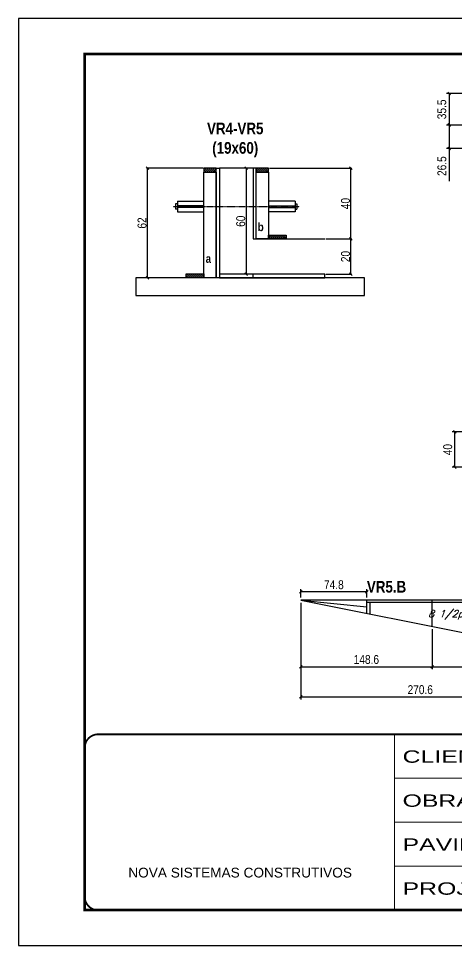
# Model space of a CAD drawing. Extents: x 2603 to 22413, y 1253 to 30260.
# Drawn here: x 7358 to 7854, y 13888 to 14938 of the extents above; entities that cross this region are included whole.
import ezdxf

# ---------------------------------------------------------------- set-up
doc = ezdxf.new("R2010")
doc.units = 0
for name, pattern in [('CONTINUO', [0]), ('DASHED', [0.75, 0.5, -0.25]), ('HIDDEN', [0.375, 0.25, -0.125])]:
    doc.linetypes.add(name, pattern=pattern)
for name, color, linetype in [('barrote', 251, 'Continuous'), ('COTA', 241, 'Continuous'), ('detalhes', 4, 'Continuous'), ('NOMENCLATURA', 7, 'Continuous'), ('Painéis', 200, 'Continuous'), ('SARR_2.2x10', 60, 'Continuous'), ('SARR_2.2x15', 61, 'Continuous'), ('SARR_2.2x7', 40, 'Continuous'), ('SARR_3.5x7', 81, 'Continuous'), ('TENSOR', 3, 'Continuous'), ('texto', 7, 'Continuous')]:
    doc.layers.add(name, color=color, linetype=linetype)
for name, color, linetype, lineweight in [('CONCRETO', 251, 'Continuous', 25), ('Folhas', 255, 'Continuous', 9), ('SARRAFO DE PRESSAO', 251, 'DASHED', 9)]:
    doc.layers.add(name, color=color, linetype=linetype, lineweight=lineweight)
doc.layers.add('Laje_Perimetro', color=7, linetype='Continuous', plot=False)
doc.styles.add('ARIAL', font='arial.ttf')
doc.styles.add('COTA TECNICA', font='techl___.ttf', dxfattribs={"height": 10})
doc.styles.add('COTA TECNICA 2X', font='techl___.ttf', dxfattribs={"height": 10})
doc.styles.add('Romans', font='romans.shx')
doc.styles.add('TECNICA', font='techb___.ttf', dxfattribs={"height": 10})
doc.styles.add('Tecnologia', font='')
doc.styles.get('Tecnologia').set_extended_font_data('Forgotten Futurist')
doc.dimstyles.new('PAINEL', dxfattribs={"dimtxt": 10, "dimasz": 3, "dimexe": 3, "dimexo": 3, "dimgap": 3, "dimtad": 1, "dimdec": 1, "dimzin": 12, "dimdsep": 46, "dimtxsty": 'COTA TECNICA', "dimblk1": 'OBLIQUE', "dimblk2": 'OBLIQUE', "dimsah": 1, "dimcen": 0.9, "dimclrd": 4, "dimclre": 4, "dimclrt": 240, "dimadec": 1, "dimazin": 3, "dimtfac": 1, "dimtdec": 1, "dimtmove": 0, "dimatfit": 3, "dimfxl": 1, "dimtolj": 1, "dimtzin": 12, "dimarcsym": 0})
doc.dimstyles.new('SECAO', dxfattribs={"dimscale": 0.333333, "dimtxt": 5, "dimasz": 9, "dimexe": 3, "dimexo": 3, "dimgap": 3, "dimtad": 1, "dimdec": 1, "dimlfac": 0.5, "dimzin": 12, "dimdsep": 46, "dimtxsty": 'COTA TECNICA 2X', "dimblk1": 'OBLIQUE', "dimblk2": 'OBLIQUE', "dimsah": 1, "dimcen": 0.9, "dimclrd": 4, "dimclre": 4, "dimclrt": 240, "dimadec": 1, "dimazin": 3, "dimtfac": 1, "dimtdec": 1, "dimtmove": 0, "dimatfit": 3, "dimfxl": 1, "dimtolj": 1, "dimtzin": 12, "dimarcsym": 0})

# ---------------------------------------------------------------- blocks, each defined once
blk = doc.blocks.new('9999999999')
at = {"color": 30, "linetype": 'CONTINUO'}
for p, q in [((98564.6, 34230.2), (98564.6, 34429.4)), ((98564.6, 34379.6), (99584, 34379.6)), ((98564.6, 34329.8), (99488, 34329.8)), ((99584, 34329.8), (99488, 34329.8)), ((99488, 34329.8), (99488, 34230.2)), ((98564.6, 34280), (99488, 34280))]:
    blk.add_line(p, q, dxfattribs=at)
at = {"color": 30, "linetype": 'CONTINUO', "const_width": 2}
blk.add_lwpolyline([(99584, 34230.2), (99584, 34414.4, 0.414214), (99569, 34429.4), (98229, 34429.4, 0.414214), (98214, 34414.4), (98214, 34245.2, 0.414214), (98229, 34230.2), (99584, 34230.2)], format="xyb", dxfattribs=at)
at = {"layer": 'Folhas'}
blk.add_lwpolyline([(98139, 34190.2), (99624, 34190.2), (99624, 35240.2), (98139, 35240.2)], close=True, dxfattribs=at)
at = {"layer": 'Folhas', "color": 30, "const_width": 3}
blk.add_lwpolyline([(98214, 34230.2), (99584, 34230.2), (99584, 35200.2), (98214, 35200.2)], close=True, dxfattribs=at)
at = {"color": 7, "linetype": 'Continuous', "ltscale": 5, "style": 'ARIAL'}
for s, height, p in [('SCHWARTZ', 15.48, (98837.7, 34393.1)), ('GWT', 15.48, (98837.7, 34343.3)), ('BUSINESS CENTER E LAZER - PROJEÇÃO', 15.483, (98837.7, 34293.5)), ('NOVA SISTEMAS CONSTRUTIVOS', 11.059, (98263.2, 34267.2)), ('LATERAIS DE VIGAS', 15.483, (98837.7, 34243.7))]:
    blk.add_text(s, height=height, dxfattribs=at).set_placement(p)
at = {"layer": 'Folhas', "color": 7, "style": 'Tecnologia', "width": 1.5}
for s, p in [('CLIENTE:', (98573.7, 34397.2)), ('OBRA:', (98573.7, 34347.3)), ('PAVIMENTO:', (98573.7, 34297.5)), ('PROJETO:', (98573.7, 34247.7))]:
    blk.add_text(s, height=14, dxfattribs=at).set_placement(p)
blk = doc.blocks.new('_Oblique')
at = {"color": 0, "linetype": 'ByBlock', "lineweight": -2}
blk.add_line((-0.5, -0.5), (0.5, 0.5), dxfattribs=at)
blk = doc.blocks.new('*D319')
at = {"layer": 'COTA', "color": 4, "linetype": 'ByBlock', "lineweight": -2, "transparency": 16777216}
for p, q in [((7875.2, 14817.1), (7842.3, 14817.1)), ((7845.3, 14817.1), (7845.3, 14790.6)), ((8007.5, 14790.6), (7842.3, 14790.6)), ((7845.3, 14790.6), (7845.3, 14753.5))]:
    blk.add_line(p, q, dxfattribs=at)
at = {"layer": 'Defpoints', "color": 0, "linetype": 'ByBlock', "transparency": 16777216}
for p in [(7878.2, 14817.1), (7845.3, 14790.6), (8010.5, 14790.6)]:
    blk.add_point(p, dxfattribs=at)
at = {"layer": 'COTA', "color": 4, "linetype": 'ByBlock', "lineweight": -2, "transparency": 16777216, "xscale": 3, "yscale": 3, "zscale": 3}
for p, rotation in [((7845.3, 14817.1), 90), ((7845.3, 14790.6), 270)]:
    blk.add_blockref('_Oblique', p, dxfattribs=dict(at, rotation=rotation))
at = {"layer": 'COTA', "color": 240, "linetype": 'ByBlock', "transparency": 16777216, "insert": (7837.2, 14770.5), "char_height": 10, "attachment_point": 5, "rotation": 90, "style": 'COTA TECNICA'}
blk.add_mtext('\\A1;26.5', dxfattribs=at)
blk = doc.blocks.new('*D320')
at = {"layer": 'COTA', "color": 4, "linetype": 'ByBlock', "lineweight": -2, "transparency": 16777216}
for p, q in [((7882.3, 14852.6), (7842.3, 14852.6)), ((7845.3, 14852.6), (7845.3, 14817.1)), ((7875.2, 14817.1), (7842.3, 14817.1))]:
    blk.add_line(p, q, dxfattribs=at)
at = {"layer": 'Defpoints', "color": 0, "linetype": 'ByBlock', "transparency": 16777216}
for p in [(7885.3, 14852.6), (7845.3, 14817.1), (7878.2, 14817.1)]:
    blk.add_point(p, dxfattribs=at)
at = {"layer": 'COTA', "color": 4, "linetype": 'ByBlock', "lineweight": -2, "transparency": 16777216, "xscale": 3, "yscale": 3, "zscale": 3}
for p, rotation in [((7845.3, 14852.6), 90), ((7845.3, 14817.1), 270)]:
    blk.add_blockref('_Oblique', p, dxfattribs=dict(at, rotation=rotation))
at = {"layer": 'COTA', "color": 240, "linetype": 'ByBlock', "transparency": 16777216, "insert": (7837.1, 14834.8), "char_height": 10, "attachment_point": 5, "rotation": 90, "style": 'COTA TECNICA'}
blk.add_mtext('\\A1;35.5', dxfattribs=at)
blk = doc.blocks.new('*D1694')
at = {"layer": 'COTA', "color": 4, "linetype": 'ByBlock', "lineweight": -2, "transparency": 16777216}
for p, q in [((7875.2, 14469.4), (7848.9, 14469.4)), ((7851.9, 14429.4), (7851.9, 14469.4)), ((7883.2, 14429.4), (7848.9, 14429.4))]:
    blk.add_line(p, q, dxfattribs=at)
at = {"layer": 'Defpoints', "color": 0, "linetype": 'ByBlock', "transparency": 16777216}
for p in [(7851.9, 14469.4), (7878.2, 14469.4), (7886.2, 14429.4)]:
    blk.add_point(p, dxfattribs=at)
at = {"layer": 'COTA', "color": 4, "linetype": 'ByBlock', "lineweight": -2, "transparency": 16777216, "xscale": 3, "yscale": 3, "zscale": 3}
for p, rotation in [((7851.9, 14469.4), 90), ((7851.9, 14429.4), 270)]:
    blk.add_blockref('_Oblique', p, dxfattribs=dict(at, rotation=rotation))
at = {"layer": 'COTA', "color": 240, "linetype": 'ByBlock', "transparency": 16777216, "insert": (7843.8, 14449.4), "char_height": 10, "attachment_point": 5, "rotation": 90, "style": 'COTA TECNICA'}
blk.add_mtext('\\A1;40', dxfattribs=at)
blk = doc.blocks.new('*D1704')
at = {"layer": 'COTA', "color": 4, "linetype": 'ByBlock', "lineweight": -2, "transparency": 16777216}
for p, q in [((7677.4, 14281.9), (7677.4, 14291.2)), ((7752.3, 14281.9), (7752.3, 14291.2)), ((7752.3, 14288.2), (7677.4, 14288.2))]:
    blk.add_line(p, q, dxfattribs=at)
at = {"layer": 'Defpoints', "color": 0, "linetype": 'ByBlock', "transparency": 16777216}
for p in [(7677.4, 14288.2), (7677.4, 14278.9), (7752.3, 14278.9)]:
    blk.add_point(p, dxfattribs=at)
at = {"layer": 'COTA', "color": 4, "linetype": 'ByBlock', "lineweight": -2, "transparency": 16777216, "xscale": 3, "yscale": 3, "zscale": 3, "rotation": 180}
blk.add_blockref('_Oblique', (7677.4, 14288.2), dxfattribs=at)
at = {"layer": 'COTA', "color": 4, "linetype": 'ByBlock', "lineweight": -2, "transparency": 16777216, "xscale": 3, "yscale": 3, "zscale": 3}
blk.add_blockref('_Oblique', (7752.3, 14288.2), dxfattribs=at)
at = {"layer": 'COTA', "color": 240, "linetype": 'ByBlock', "transparency": 16777216, "insert": (7714.9, 14296.3), "char_height": 10, "attachment_point": 5, "style": 'COTA TECNICA'}
blk.add_mtext('\\A1;74.8', dxfattribs=at)
blk = doc.blocks.new('*D1705')
at = {"layer": 'COTA', "color": 4, "linetype": 'ByBlock', "lineweight": -2, "transparency": 16777216}
for p, q in [((7677.4, 14275.9), (7677.4, 14166.3)), ((7948, 14221.6), (7948, 14166.3)), ((7677.4, 14169.3), (7948, 14169.3))]:
    blk.add_line(p, q, dxfattribs=at)
at = {"layer": 'Defpoints', "color": 0, "linetype": 'ByBlock', "transparency": 16777216}
for p in [(7677.4, 14278.9), (7948, 14224.6), (7948, 14169.3)]:
    blk.add_point(p, dxfattribs=at)
at = {"layer": 'COTA', "color": 4, "linetype": 'ByBlock', "lineweight": -2, "transparency": 16777216, "xscale": 3, "yscale": 3, "zscale": 3, "rotation": 180}
blk.add_blockref('_Oblique', (7677.4, 14169.3), dxfattribs=at)
at = {"layer": 'COTA', "color": 4, "linetype": 'ByBlock', "lineweight": -2, "transparency": 16777216, "xscale": 3, "yscale": 3, "zscale": 3}
blk.add_blockref('_Oblique', (7948, 14169.3), dxfattribs=at)
at = {"layer": 'COTA', "color": 240, "linetype": 'ByBlock', "transparency": 16777216, "insert": (7812.7, 14177.4), "char_height": 10, "attachment_point": 5, "style": 'COTA TECNICA'}
blk.add_mtext('\\A1;270.6', dxfattribs=at)
blk = doc.blocks.new('*D1662')
at = {"layer": 'COTA', "color": 4, "linetype": 'ByBlock', "lineweight": -2, "transparency": 16777216}
for p, q in [((7677.4, 14275.9), (7677.4, 14200.5)), ((7826, 14246.1), (7826, 14200.5)), ((7677.4, 14203.5), (7826, 14203.5))]:
    blk.add_line(p, q, dxfattribs=at)
at = {"layer": 'Defpoints', "color": 0, "linetype": 'ByBlock', "transparency": 16777216}
for p in [(7677.4, 14278.9), (7826, 14249.1), (7826, 14203.5)]:
    blk.add_point(p, dxfattribs=at)
at = {"layer": 'COTA', "color": 4, "linetype": 'ByBlock', "lineweight": -2, "transparency": 16777216, "xscale": 3, "yscale": 3, "zscale": 3, "rotation": 180}
blk.add_blockref('_Oblique', (7677.4, 14203.5), dxfattribs=at)
at = {"layer": 'COTA', "color": 4, "linetype": 'ByBlock', "lineweight": -2, "transparency": 16777216, "xscale": 3, "yscale": 3, "zscale": 3}
blk.add_blockref('_Oblique', (7826, 14203.5), dxfattribs=at)
at = {"layer": 'COTA', "color": 240, "linetype": 'ByBlock', "transparency": 16777216, "insert": (7751.7, 14211.6), "char_height": 10, "attachment_point": 5, "style": 'COTA TECNICA'}
blk.add_mtext('\\A1;148.6', dxfattribs=at)
blk = doc.blocks.new('*D1663')
at = {"layer": 'COTA', "color": 4, "linetype": 'ByBlock', "lineweight": -2, "transparency": 16777216}
for p, q in [((7826, 14246.1), (7826, 14200.5)), ((7948, 14221.6), (7948, 14200.5)), ((7826, 14203.5), (7948, 14203.5))]:
    blk.add_line(p, q, dxfattribs=at)
at = {"layer": 'Defpoints', "color": 0, "linetype": 'ByBlock', "transparency": 16777216}
for p in [(7826, 14249.1), (7948, 14224.6), (7948, 14203.5)]:
    blk.add_point(p, dxfattribs=at)
at = {"layer": 'COTA', "color": 4, "linetype": 'ByBlock', "lineweight": -2, "transparency": 16777216, "xscale": 3, "yscale": 3, "zscale": 3, "rotation": 180}
blk.add_blockref('_Oblique', (7826, 14203.5), dxfattribs=at)
at = {"layer": 'COTA', "color": 4, "linetype": 'ByBlock', "lineweight": -2, "transparency": 16777216, "xscale": 3, "yscale": 3, "zscale": 3}
blk.add_blockref('_Oblique', (7948, 14203.5), dxfattribs=at)
at = {"layer": 'COTA', "color": 240, "linetype": 'ByBlock', "transparency": 16777216, "insert": (7887, 14211.5), "char_height": 10, "attachment_point": 5, "style": 'COTA TECNICA'}
blk.add_mtext('\\A1;122', dxfattribs=at)
blk = doc.blocks.new('*D274')
at = {"layer": 'COTA', "color": 4, "lineweight": -2, "transparency": 16777216}
for p, q in [((7566.8, 14768.1), (7502.9, 14768.1)), ((7503.9, 14644.1), (7503.9, 14768.1)), ((7546.8, 14644.1), (7502.9, 14644.1))]:
    blk.add_line(p, q, dxfattribs=at)
at = {"layer": 'Defpoints', "color": 0, "transparency": 16777216}
for p in [(7503.9, 14768.1), (7567.8, 14768.1), (7547.8, 14644.1)]:
    blk.add_point(p, dxfattribs=at)
at = {"layer": 'COTA', "color": 4, "lineweight": -2, "transparency": 16777216, "xscale": 3, "yscale": 3, "zscale": 3}
for p, rotation in [((7503.9, 14768.1), 90), ((7503.9, 14644.1), 270)]:
    blk.add_blockref('_Oblique', p, dxfattribs=dict(at, rotation=rotation))
at = {"layer": 'COTA', "color": 240, "transparency": 16777216, "insert": (7497.8, 14706.1), "char_height": 10, "attachment_point": 5, "rotation": 90, "style": 'COTA TECNICA 2X'}
blk.add_mtext('\\A1;62', dxfattribs=at)
blk = doc.blocks.new('*D1462')
at = {"layer": 'COTA', "color": 4, "lineweight": -2, "transparency": 16777216}
for p, q in [((7705.7, 14688.1), (7735.2, 14688.1)), ((7734.2, 14648.1), (7734.2, 14688.1)), ((7705.7, 14648.1), (7735.2, 14648.1))]:
    blk.add_line(p, q, dxfattribs=at)
at = {"layer": 'Defpoints', "color": 0, "transparency": 16777216}
for p in [(7704.7, 14688.1), (7734.2, 14688.1), (7704.7, 14648.1)]:
    blk.add_point(p, dxfattribs=at)
at = {"layer": 'COTA', "color": 4, "lineweight": -2, "transparency": 16777216, "xscale": 3, "yscale": 3, "zscale": 3}
for p, rotation in [((7734.2, 14688.1), 90), ((7734.2, 14648.1), 270)]:
    blk.add_blockref('_Oblique', p, dxfattribs=dict(at, rotation=rotation))
at = {"layer": 'COTA', "color": 240, "transparency": 16777216, "insert": (7728.1, 14668.1), "char_height": 10, "attachment_point": 5, "rotation": 90, "style": 'COTA TECNICA 2X'}
blk.add_mtext('\\A1;20', dxfattribs=at)
blk = doc.blocks.new('*D1463')
at = {"layer": 'COTA', "color": 4, "lineweight": -2, "transparency": 16777216}
for p, q in [((7642, 14768.1), (7735.2, 14768.1)), ((7734.2, 14688.1), (7734.2, 14768.1)), ((7705.7, 14688.1), (7735.2, 14688.1))]:
    blk.add_line(p, q, dxfattribs=at)
at = {"layer": 'Defpoints', "color": 0, "transparency": 16777216}
for p in [(7641, 14768.1), (7734.2, 14768.1), (7704.7, 14688.1)]:
    blk.add_point(p, dxfattribs=at)
at = {"layer": 'COTA', "color": 4, "lineweight": -2, "transparency": 16777216, "xscale": 3, "yscale": 3, "zscale": 3}
for p, rotation in [((7734.2, 14768.1), 90), ((7734.2, 14688.1), 270)]:
    blk.add_blockref('_Oblique', p, dxfattribs=dict(at, rotation=rotation))
at = {"layer": 'COTA', "color": 240, "transparency": 16777216, "insert": (7728.1, 14728.1), "char_height": 10, "attachment_point": 5, "rotation": 90, "style": 'COTA TECNICA 2X'}
blk.add_mtext('\\A1;40', dxfattribs=at)
blk = doc.blocks.new('*D1464')
at = {"layer": 'COTA', "color": 4, "lineweight": -2, "transparency": 16777216}
for p, q in [((7622.4, 14768.1), (7614.6, 14768.1)), ((7615.6, 14768.1), (7615.6, 14648.1)), ((7622.4, 14648.1), (7614.6, 14648.1))]:
    blk.add_line(p, q, dxfattribs=at)
at = {"layer": 'Defpoints', "color": 0, "transparency": 16777216}
for p in [(7623.4, 14768.1), (7615.6, 14648.1), (7623.4, 14648.1)]:
    blk.add_point(p, dxfattribs=at)
at = {"layer": 'COTA', "color": 4, "lineweight": -2, "transparency": 16777216, "xscale": 3, "yscale": 3, "zscale": 3}
for p, rotation in [((7615.6, 14768.1), 90), ((7615.6, 14648.1), 270)]:
    blk.add_blockref('_Oblique', p, dxfattribs=dict(at, rotation=rotation))
at = {"layer": 'COTA', "color": 240, "transparency": 16777216, "insert": (7609.5, 14708.1), "char_height": 10, "attachment_point": 5, "rotation": 90, "style": 'COTA TECNICA 2X'}
blk.add_mtext('\\A1;60', dxfattribs=at)

msp = doc.modelspace()

# ---------------------------------------------------------------- hatches: boundary and pattern name
at = {"layer": 'SARR_2.2x10'}
h = msp.add_hatch(dxfattribs=at)
h.set_pattern_fill('ANSI31', color=256, scale=0.5, angle=90)
h.set_pattern_definition([(135, (40834.5463, -108824.092), (-1.122532015, -1.122532015), [])])
h.paths.add_polyline_path([(7641.01, 14692.48), (7641.01, 14688.08), (7661.01, 14688.08), (7661.01, 14692.48)])
h = msp.add_hatch(dxfattribs=at)
h.set_pattern_fill('ANSI31', color=256, scale=0.5, angle=90)
h.set_pattern_definition([(135, (40741.3463, -108868.092), (-1.122532015, -1.122532015), [])])
h.paths.add_polyline_path([(7547.81, 14648.48), (7547.81, 14644.08), (7567.81, 14644.08), (7567.81, 14648.48)])
at = {"layer": 'SARR_2.2x7'}
h = msp.add_hatch(dxfattribs=at)
h.set_pattern_fill('ANSI31', color=256, scale=0.5, angle=90)
h.set_pattern_definition([(135, (40674.1463, -108748.492), (-1.122532015, -1.122532015), [])])
h.paths.add_polyline_path([(7567.81, 14768.08), (7567.81, 14763.68), (7581.81, 14763.68), (7581.81, 14768.08)])
h = msp.add_hatch(dxfattribs=at)
h.set_pattern_fill('ANSI31', color=256, scale=0.5, angle=90)
h.set_pattern_definition([(135, (40733.3463, -108748.492), (-1.122532015, -1.122532015), [])])
h.paths.add_polyline_path([(7627.01, 14768.08), (7627.01, 14763.68), (7641.01, 14763.68), (7641.01, 14768.08)])

# ---------------------------------------------------------------- linework, layer by layer
at = {"ltscale": 3}
for p, q in [((7535.81, 14727.65), (7535.81, 14721.65)), ((7537.81, 14727.65), (7535.81, 14727.65)), ((7537.81, 14721.65), (7535.81, 14721.65)), ((7537.81, 14730.65), (7537.81, 14718.65)), ((7537.81, 14730.65), (7567.81, 14730.65)), ((7567.81, 14725.65), (7537.81, 14725.65)), ((7567.81, 14723.65), (7537.81, 14723.65)), ((7671.01, 14730.65), (7641.01, 14730.65)), ((7641.01, 14725.65), (7671.01, 14725.65)), ((7641.01, 14723.65), (7671.01, 14723.65)), ((7671.01, 14730.65), (7671.01, 14718.65)), ((7671.01, 14727.65), (7673.01, 14727.65)), ((7671.01, 14721.65), (7673.01, 14721.65)), ((7673.01, 14727.65), (7673.01, 14721.65)), ((7537.81, 14718.65), (7567.81, 14718.65)), ((7671.01, 14718.65), (7641.01, 14718.65))]:
    msp.add_line(p, q, dxfattribs=at)
at = {"layer": 'barrote', "elevation": 0}
msp.add_lwpolyline([(7490.73, 14624.08), (7749.59, 14624.08), (7749.59, 14644.08), (7490.73, 14644.08)], close=True, dxfattribs=at)
at = {"layer": 'CONCRETO', "linetype": 'Continuous'}
for p, q in [((7623.41, 14768.08), (7585.41, 14768.08)), ((7623.41, 14768.08), (7623.41, 14688.08)), ((7623.41, 14688.08), (7704.73, 14688.08))]:
    msp.add_line(p, q, dxfattribs=at)
at = {"layer": 'COTA', "linetype": 'ByBlock'}
msp.add_line((7752.27, 14263.88), (7752.27, 14278.88), dxfattribs=at)
at = {"layer": 'Laje_Perimetro'}
msp.add_lwpolyline([(8842.97, 14937.7), (7357.97, 14937.7), (7357.97, 13887.7), (8842.97, 13887.7)], close=True, dxfattribs=at)
at = {"layer": 'Painéis', "linetype": 'Continuous'}
for p, q in [((7623.41, 14644.08), (7623.41, 14648.08)), ((8680.04, 14278.88), (7677.44, 14278.88)), ((7677.44, 14278.88), (7986.75, 14216.88)), ((7826.04, 14249.1), (7826.04, 14278.88))]:
    msp.add_line(p, q, dxfattribs=at)
at = {"layer": 'Painéis', "linetype": 'Continuous', "elevation": 0}
msp.add_lwpolyline([(7581.81, 14644.08), (7581.81, 14768.08), (7585.41, 14768.08), (7585.41, 14644.08)], close=True, dxfattribs=at)
at = {"layer": 'Painéis', "linetype": 'Continuous'}
for points in [[(7627.01, 14688.08), (7627.01, 14768.08), (7623.41, 14768.08), (7623.41, 14688.08)], [(7704.73, 14648.08), (7585.41, 14648.08), (7585.41, 14644.08), (7704.73, 14644.08)]]:
    msp.add_lwpolyline(points, close=True, dxfattribs=at)
at = {"layer": 'SARR_2.2x10'}
msp.add_lwpolyline([(7641.01, 14692.48), (7661.01, 14692.48), (7661.01, 14688.08), (7641.01, 14688.08)], close=True, dxfattribs=at)
at = {"layer": 'SARR_2.2x10', "elevation": 0}
msp.add_lwpolyline([(7547.81, 14648.48), (7567.81, 14648.48), (7567.81, 14644.08), (7547.81, 14644.08)], close=True, dxfattribs=at)
at = {"layer": 'SARR_2.2x15', "linetype": 'ByBlock'}
msp.add_line((7677.44, 14278.88), (7752.27, 14271.38), dxfattribs=at)
at = {"layer": 'SARR_2.2x7', "linetype": 'Continuous'}
msp.add_line((7752.27, 14276.68), (7948.04, 14276.68), dxfattribs=at)
at = {"layer": 'SARR_2.2x7'}
msp.add_lwpolyline([(7581.81, 14768.08), (7567.81, 14768.08), (7567.81, 14763.68), (7581.81, 14763.68)], close=True, dxfattribs=at)
at = {"layer": 'SARR_2.2x7', "elevation": 0}
msp.add_lwpolyline([(7641.01, 14768.08), (7627.01, 14768.08), (7627.01, 14763.68), (7641.01, 14763.68)], close=True, dxfattribs=at)
at = {"layer": 'SARR_3.5x7'}
msp.add_line((7755.77, 14276.68), (7755.77, 14263.18), dxfattribs=at)
at = {"layer": 'SARR_3.5x7', "elevation": 0}
msp.add_lwpolyline([(7567.81, 14763.68), (7581.81, 14763.68), (7581.81, 14644.08), (7567.81, 14644.08)], close=True, dxfattribs=at)
at = {"layer": 'SARR_3.5x7'}
msp.add_lwpolyline([(7627.01, 14763.68), (7641.01, 14763.68), (7641.01, 14688.08), (7627.01, 14688.08)], close=True, dxfattribs=at)
at = {"layer": 'TENSOR', "linetype": 'HIDDEN', "ltscale": 0.5}
msp.add_line((7532.81, 14724.65), (7676.01, 14724.65), dxfattribs=at)

# ---------------------------------------------------------------- block references
at = {"layer": 'SARRAFO DE PRESSAO', "color": 6, "linetype": 'ByBlock'}
msp.add_blockref('9999999999', (-90781.01, -20302.51), dxfattribs=at)

# ---------------------------------------------------------------- texts
at = {"layer": 'detalhes', "style": 'TECNICA'}
for s, p in [('b', (7628.73, 14696.88)), ('a', (7569.79, 14660.97))]:
    msp.add_text(s, height=9.6, dxfattribs=at).set_placement(p)
at = {"layer": 'NOMENCLATURA', "style": 'TECNICA'}
msp.add_text('VR5.B', height=13.2, dxfattribs=at).set_placement((7752.27, 14287.4))
at = {"layer": 'NOMENCLATURA', "insert": (7603.25, 14819.77), "char_height": 13.2, "attachment_point": 2, "style": 'TECNICA'}
msp.add_mtext_dynamic_manual_height_columns('VR4-VR5\\P(19x60)', width=300.2766, gutter_width=1, heights=[0], dxfattribs=at)
at = {"layer": 'texto', "color": 2, "insert": (7850.15, 14262.21), "char_height": 8, "attachment_point": 5, "style": 'Romans'}
msp.add_mtext('{\\Q19;\\C256;8 1/2pont}', dxfattribs=at)

# ---------------------------------------------------------------- dimensions: what is measured, and where the dimension line sits
at = {"layer": 'COTA', "linetype": 'ByBlock'}
for base, p1, p2, picture, middle in [((7845.27, 14817.08), (7885.35, 14852.56), (7878.23, 14817.08), '*D320', (7837.05, 14834.82)), ((7845.27, 14790.56), (7878.23, 14817.08), (8010.5, 14790.56), '*D319', (7837.16, 14770.52)), ((7851.92, 14469.38), (7886.25, 14429.39), (7878.23, 14469.38), '*D1694', (7843.82, 14449.38))]:
    dim = msp.add_linear_dim(base=base, p1=p1, p2=p2, angle=90, dimstyle='PAINEL', dxfattribs=at)
    dim.commit()
    dim.dimension.update_dxf_attribs({"geometry": picture, "text_midpoint": middle})
at = {"layer": 'COTA'}
for base, p1, p2, picture, middle in [((7503.89, 14768.08), (7547.81, 14644.08), (7567.81, 14768.08), '*D274', (7497.79, 14706.08)), ((7615.62, 14648.08), (7623.41, 14768.08), (7623.41, 14648.08), '*D1464', (7609.52, 14708.08)), ((7734.23, 14768.08), (7704.73, 14688.08), (7641.01, 14768.08), '*D1463', (7728.13, 14728.08)), ((7734.23, 14688.08), (7704.73, 14648.08), (7704.73, 14688.08), '*D1462', (7728.13, 14668.08))]:
    dim = msp.add_linear_dim(base=base, p1=p1, p2=p2, angle=90, dimstyle='SECAO', dxfattribs=at)
    dim.commit()
    dim.dimension.update_dxf_attribs({"geometry": picture, "text_midpoint": middle})
at = {"layer": 'COTA', "linetype": 'ByBlock'}
for base, p1, p2, picture, middle in [((7677.44, 14288.16), (7752.27, 14278.88), (7677.44, 14278.88), '*D1704', (7714.85, 14296.25)), ((7948.04, 14169.34), (7677.44, 14278.88), (7948.04, 14224.64), '*D1705', (7812.74, 14177.45)), ((7826.04, 14203.46), (7677.44, 14278.88), (7826.04, 14249.1), '*D1662', (7751.74, 14211.59))]:
    dim = msp.add_linear_dim(base=base, p1=p1, p2=p2, dimstyle='PAINEL', dxfattribs=at)
    dim.commit()
    dim.dimension.update_dxf_attribs({"geometry": picture, "text_midpoint": middle})
dim = msp.add_linear_dim(base=(7948.04, 14203.46), p1=(7826.04, 14249.1), p2=(7948.04, 14224.64), dimstyle='PAINEL', override={"dimtmove": 1}, dxfattribs=at)
dim.commit()
dim.dimension.update_dxf_attribs({"geometry": '*D1663', "text_midpoint": (7887.04, 14211.52)})

doc.saveas('drawing.dxf')
